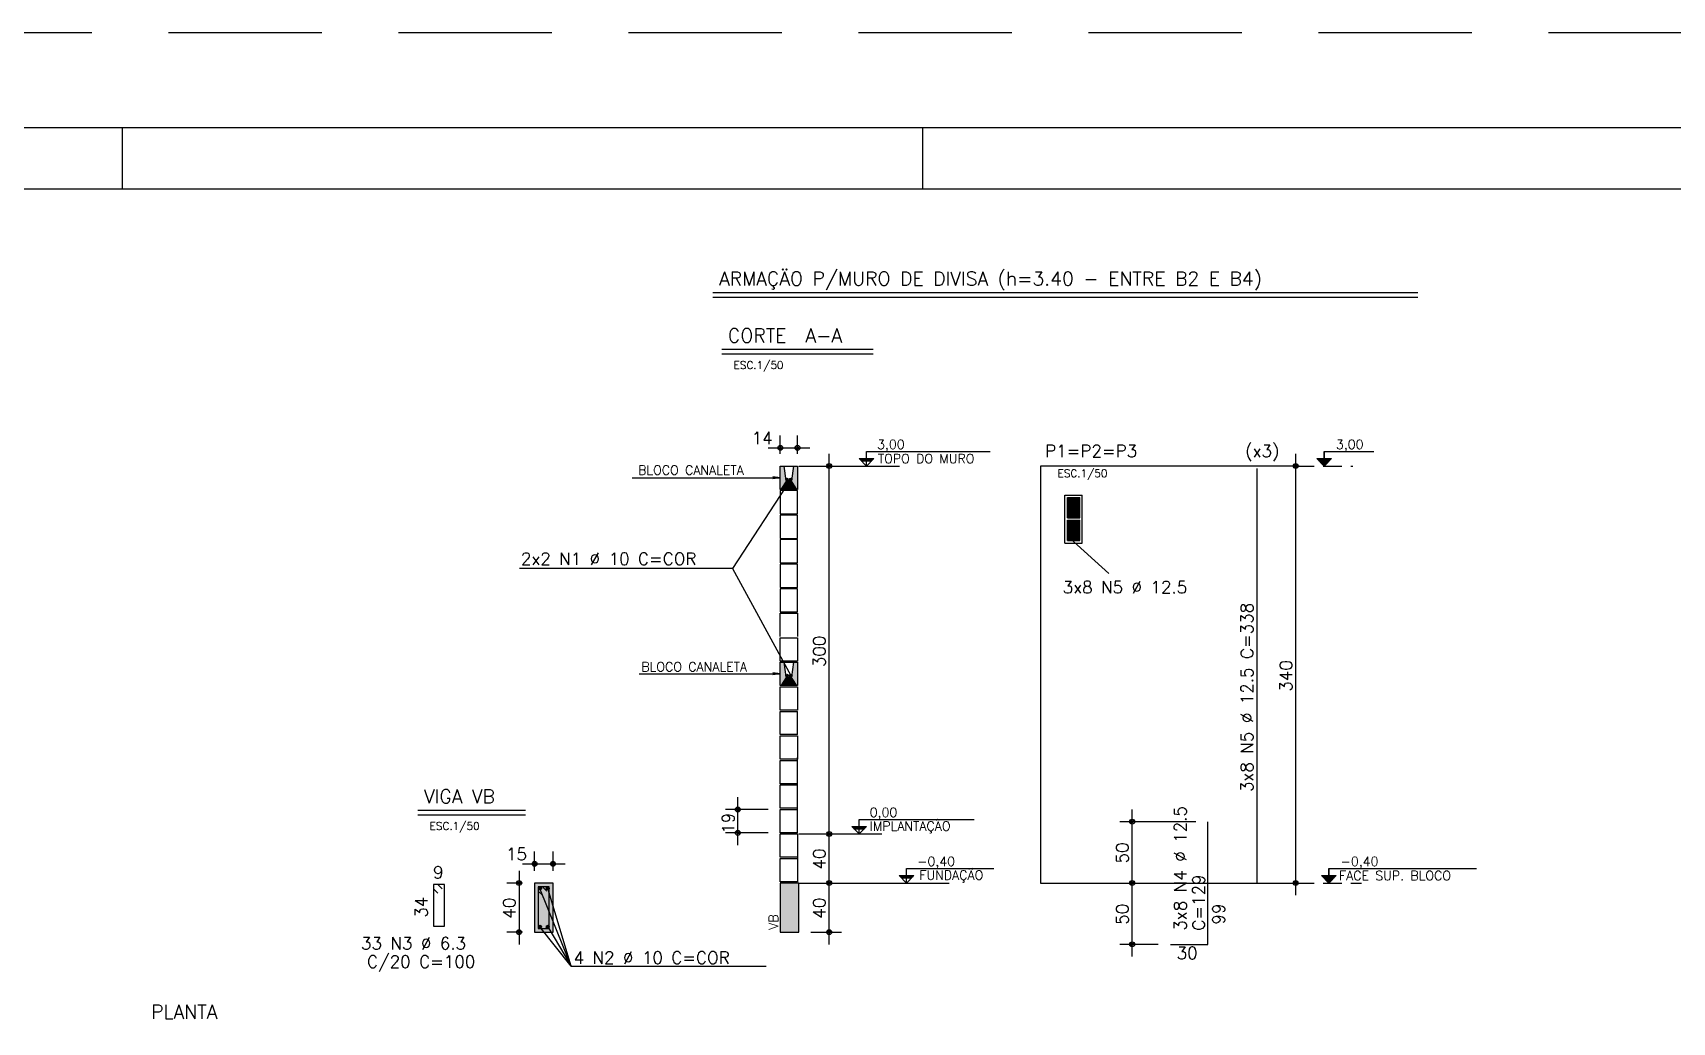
# Model space of a CAD drawing. Extents: x -1.9 to 86, y -1.2 to 61.3.
# Drawn here: x 32.59 to 59.32, y 45.17 to 61.31 of the extents above; entities that cross this region are included whole.
import ezdxf

# ---------------------------------------------------------------- set-up
doc = ezdxf.new("R2010")
doc.units = 0
doc.header["$MEASUREMENT"] = 0
doc.linetypes.add('ESTILO_TQS_0001', pattern=[0.45, 0.3, -0.15])
doc.linetypes.add('HIDDEN', pattern=[0.375, 0.25, -0.125])
doc.layers.get('0').update_dxf_attribs({"linetype": 'CONTINUOUS'})
doc.layers.get('Defpoints').update_dxf_attribs({"linetype": 'CONTINUOUS'})
for name, color, linetype in [('ARQ_FOLHA', 7, 'CONTINUOUS'), ('PENA_01', 1, 'CONTINUOUS'), ('PENA_02', 2, 'CONTINUOUS'), ('PENA_03', 3, 'CONTINUOUS'), ('PENA_05', 5, 'CONTINUOUS'), ('PENA_06', 6, 'CONTINUOUS'), ('PENA_10', 253, 'CONTINUOUS')]:
    doc.layers.add(name, color=color, linetype=linetype)
doc.styles.get("Standard").update_dxf_attribs({"font": 'ROMANS.SHX'})

# ---------------------------------------------------------------- blocks, each defined once
blk = doc.blocks.new('FOLHA A1 - 841 X 594')
at = {"layer": 'ARQ_FOLHA', "color": 1}
for p, q in [((-500.5, 584), (-500.5, 594)), ((-370, 584), (-370, 594))]:
    blk.add_line(p, q, dxfattribs=at)
for points in [[(-841, 0), (0, 0), (0, 594), (-841, 594)], [(-816, 10), (-10, 10), (-10, 584), (-816, 584)]]:
    blk.add_lwpolyline(points, close=True, dxfattribs=at)
at = {"layer": 'Defpoints', "color": 8, "linetype": 'HIDDEN', "ltscale": 100}
blk.add_lwpolyline([(-860.5, 609.5), (-860.5, -15.5), (19.5, -15.5), (19.5, 609.5)], close=True, dxfattribs=at)
blk = doc.blocks.new('*U23')
blk.add_blockref('FOLHA A1 - 841 X 594', (0, 0))

msp = doc.modelspace()

# ---------------------------------------------------------------- linework, layer by layer
at = {"layer": 'PENA_01', "linetype": 'Continuous'}
for p, q in [((43.675, 57.071), (55.169, 57.071)), ((43.82, 56.144), (46.289, 56.144)), ((44.575, 54.537), (45.255, 54.537)), ((44.775, 54.441), (44.775, 54.737)), ((45.055, 54.441), (45.055, 54.737)), ((45.571, 48.041), (45.571, 54.441)), ((53.179, 47.241), (53.179, 54.441)), ((44.946, 54.025), (43.996, 52.57)), ((45.165, 54.241), (45.771, 54.241)), ((53.238, 54.241), (49.017, 54.241)), ((49.017, 54.241), (49.017, 47.441)), ((43.996, 52.57), (40.522, 52.57)), ((43.996, 52.57), (44.946, 50.825)), ((44.084, 48.061), (44.084, 48.841)), ((38.863, 48.628), (40.623, 48.628)), ((44.575, 48.641), (43.884, 48.641)), ((45.571, 47.241), (45.571, 48.441)), ((51.548, 48.441), (50.312, 48.441)), ((50.512, 47.241), (50.512, 48.641)), ((44.575, 48.261), (43.884, 48.261)), ((45.55, 48.241), (45.771, 48.241)), ((45.597, 48.241), (45.771, 48.241)), ((40.769, 47.641), (40.769, 47.954)), ((41.069, 47.641), (41.069, 47.954)), ((40.515, 47.641), (40.515, 46.441)), ((40.569, 47.754), (41.269, 47.754)), ((45.571, 46.441), (45.571, 47.641)), ((50.512, 46.241), (50.512, 47.641)), ((40.569, 47.441), (40.315, 47.441)), ((41.366, 46.087), (40.856, 47.353)), ((41.366, 46.087), (40.984, 47.353)), ((45.275, 47.441), (45.771, 47.441)), ((45.623, 47.441), (45.771, 47.441)), ((49.017, 47.441), (53.238, 47.441)), ((49.887, 47.441), (50.712, 47.441)), ((49.887, 47.441), (50.712, 47.441)), ((40.569, 46.641), (40.315, 46.641)), ((41.366, 46.087), (40.856, 46.728)), ((40.984, 46.728), (41.366, 46.087)), ((45.275, 46.641), (45.771, 46.641)), ((50.938, 46.441), (50.312, 46.441)), ((41.366, 46.087), (44.544, 46.087))]:
    msp.add_line(p, q, dxfattribs=at)
at = {"layer": 'PENA_01', "linetype": 'ESTILO_TQS_0001'}
for p, q in [((53.179, 54.241), (54.108, 54.241)), ((53.179, 47.441), (54.25, 47.441))]:
    msp.add_line(p, q, dxfattribs=at)
at = {"layer": 'PENA_01', "linetype": 'Continuous'}
for points in [[(42.358, 54.051), (44.775, 54.051), (44.651, 54.067), (44.775, 54.051), (44.651, 54.034)], [(42.476, 50.851), (44.775, 50.851), (44.651, 50.867), (44.775, 50.851), (44.651, 50.834)]]:
    msp.add_lwpolyline(points, dxfattribs=at)
at = {"layer": 'PENA_02', "linetype": 'Continuous'}
for p, q in [((45.075, 54.241), (46.721, 54.241)), ((45.075, 48.241), (46.429, 48.241)), ((45.075, 47.441), (47.531, 47.441))]:
    msp.add_line(p, q, dxfattribs=at)
for centre, radius in [((44.775, 54.537), 0.04), ((44.775, 54.537), 0.02), ((45.055, 54.537), 0.04), ((45.055, 54.537), 0.02), ((45.571, 54.241), 0.04), ((53.179, 54.241), 0.04), ((45.571, 54.241), 0.02), ((53.179, 54.241), 0.02), ((44.084, 48.641), 0.04), ((44.084, 48.641), 0.02), ((50.512, 48.441), 0.04), ((50.512, 48.441), 0.02), ((44.084, 48.261), 0.04), ((44.084, 48.261), 0.02), ((45.571, 48.241), 0.04), ((45.571, 48.241), 0.04), ((45.571, 48.241), 0.02), ((45.571, 48.241), 0.02), ((40.769, 47.754), 0.04), ((40.769, 47.754), 0.02), ((41.069, 47.754), 0.04), ((41.069, 47.754), 0.02), ((40.515, 47.441), 0.04), ((40.515, 47.441), 0.02), ((45.571, 47.441), 0.04), ((45.571, 47.441), 0.04), ((45.571, 47.441), 0.02), ((45.571, 47.441), 0.02), ((50.512, 47.441), 0.04), ((50.512, 47.441), 0.04), ((50.512, 47.441), 0.02), ((50.512, 47.441), 0.02), ((53.179, 47.441), 0.04), ((53.179, 47.441), 0.02), ((40.515, 46.641), 0.04), ((40.515, 46.641), 0.02), ((45.571, 46.641), 0.04), ((45.571, 46.641), 0.02), ((50.512, 46.441), 0.04), ((50.512, 46.441), 0.02)]:
    msp.add_circle(centre, radius, dxfattribs=at)
at = {"layer": 'PENA_03', "linetype": 'Continuous'}
for p, q in [((43.675, 56.997), (55.169, 56.997)), ((43.82, 56.069), (46.289, 56.069)), ((46.061, 54.362), (46.181, 54.241)), ((46.061, 54.362), (46.301, 54.362)), ((46.077, 54.346), (46.285, 54.346)), ((46.096, 54.326), (46.266, 54.326)), ((46.181, 54.241), (46.181, 54.479)), ((46.181, 54.358), (46.181, 54.479)), ((46.181, 54.479), (48.195, 54.479)), ((46.181, 54.241), (46.301, 54.362)), ((53.644, 54.241), (53.524, 54.362)), ((53.524, 54.362), (53.764, 54.362)), ((53.539, 54.346), (53.748, 54.346)), ((53.558, 54.326), (53.729, 54.326)), ((53.574, 54.311), (53.713, 54.311)), ((53.59, 54.295), (53.698, 54.295)), ((53.61, 54.275), (53.677, 54.275)), ((53.644, 54.241), (53.644, 54.479)), ((53.644, 54.479), (53.644, 54.358)), ((53.644, 54.479), (54.453, 54.479)), ((53.764, 54.362), (53.644, 54.241)), ((44.775, 53.861), (44.775, 54.241)), ((44.775, 54.241), (45.055, 54.241)), ((44.775, 54.241), (44.775, 54.241)), ((44.834, 54.241), (44.866, 54.003)), ((44.866, 54.003), (44.964, 54.003)), ((44.964, 54.003), (44.997, 54.241)), ((44.965, 54.241), (44.965, 54.241)), ((45.055, 54.241), (45.055, 53.861)), ((45.055, 54.241), (45.055, 54.241)), ((53.179, 54.241), (53.179, 54.241)), ((53.629, 54.255), (53.659, 54.255)), ((45.055, 53.861), (44.775, 53.861)), ((49.417, 53.766), (49.697, 53.766)), ((49.417, 52.986), (49.417, 53.766)), ((49.697, 52.986), (49.697, 53.766)), ((49.457, 53.726), (49.657, 53.726)), ((49.457, 53.396), (49.457, 53.726)), ((49.657, 53.396), (49.657, 53.726)), ((49.457, 53.396), (49.657, 53.396)), ((49.457, 53.356), (49.657, 53.356)), ((49.457, 53.026), (49.457, 53.356)), ((49.657, 53.026), (49.657, 53.356)), ((49.417, 52.986), (49.697, 52.986)), ((49.417, 52.986), (49.697, 52.986)), ((49.457, 53.026), (49.657, 53.026)), ((49.457, 53.026), (49.657, 53.026)), ((49.499, 53.061), (50.131, 52.49)), ((44.775, 51.841), (45.055, 51.841)), ((44.775, 51.461), (44.775, 51.841)), ((45.055, 51.841), (45.055, 51.461)), ((44.775, 51.06), (44.775, 51.44)), ((44.775, 51.44), (45.055, 51.44)), ((45.055, 51.44), (45.055, 51.06)), ((45.055, 51.06), (44.775, 51.06)), ((44.775, 50.661), (44.775, 51.041)), ((44.775, 51.041), (45.055, 51.041)), ((44.834, 51.041), (44.866, 50.803)), ((44.866, 50.803), (44.964, 50.803)), ((44.964, 50.803), (44.997, 51.041)), ((45.055, 51.041), (45.055, 50.661)), ((45.055, 50.661), (44.775, 50.661)), ((44.775, 50.261), (44.775, 50.641)), ((44.775, 50.641), (45.055, 50.641)), ((45.055, 50.641), (45.055, 50.261)), ((45.055, 50.261), (44.775, 50.261)), ((44.775, 49.861), (44.775, 50.241)), ((44.775, 50.241), (45.055, 50.241)), ((45.055, 49.861), (45.055, 50.241)), ((45.055, 49.861), (44.775, 49.861)), ((44.775, 49.461), (44.775, 49.841)), ((44.775, 49.841), (45.055, 49.841)), ((45.055, 49.841), (45.055, 49.461)), ((45.055, 49.461), (44.775, 49.461)), ((45.055, 48.261), (45.055, 49.491)), ((44.775, 49.06), (44.775, 49.44)), ((44.775, 49.44), (45.055, 49.44)), ((45.055, 49.06), (44.775, 49.06)), ((44.775, 48.661), (44.775, 49.041)), ((44.775, 49.041), (45.055, 49.041)), ((45.055, 48.661), (44.775, 48.661)), ((38.863, 48.554), (40.623, 48.554)), ((44.775, 48.261), (44.775, 48.641)), ((44.775, 48.641), (45.055, 48.641)), ((44.775, 48.641), (44.775, 48.641)), ((46.061, 48.241), (46.061, 48.479)), ((46.061, 48.358), (46.061, 48.479)), ((46.061, 48.479), (47.935, 48.479)), ((51.748, 48.441), (51.748, 48.441)), ((45.055, 48.261), (44.775, 48.261)), ((44.775, 48.261), (44.775, 48.261)), ((44.775, 47.861), (44.775, 48.241)), ((44.775, 48.241), (45.055, 48.241)), ((45.055, 48.241), (45.055, 47.461)), ((45.35, 48.241), (45.35, 48.241)), ((45.397, 48.241), (45.397, 48.241)), ((45.941, 48.362), (46.061, 48.241)), ((45.941, 48.362), (46.181, 48.362)), ((45.956, 48.346), (46.165, 48.346)), ((45.976, 48.327), (46.146, 48.327)), ((46.061, 48.241), (46.181, 48.362)), ((45.055, 47.861), (44.775, 47.861)), ((44.775, 47.461), (44.775, 47.841)), ((44.775, 47.841), (45.055, 47.841)), ((46.835, 47.441), (46.835, 47.679)), ((46.835, 47.558), (46.835, 47.679)), ((46.835, 47.679), (48.256, 47.679)), ((53.721, 47.441), (53.721, 47.679)), ((53.721, 47.679), (53.721, 47.558)), ((53.721, 47.679), (56.126, 47.679)), ((41.069, 47.441), (40.769, 47.441)), ((40.769, 47.441), (40.769, 47.041)), ((40.769, 47.441), (40.769, 47.441)), ((40.769, 47.441), (40.769, 47.441)), ((41.069, 46.641), (41.069, 47.441)), ((41.069, 47.441), (41.069, 47.441)), ((45.055, 47.461), (44.775, 47.461)), ((45.075, 47.441), (44.775, 47.441)), ((44.775, 47.441), (44.775, 46.641)), ((45.075, 46.641), (45.075, 47.441)), ((45.075, 47.441), (45.075, 47.441)), ((45.423, 47.441), (45.423, 47.441)), ((46.715, 47.562), (46.835, 47.441)), ((46.715, 47.562), (46.955, 47.562)), ((46.731, 47.546), (46.939, 47.546)), ((46.75, 47.526), (46.92, 47.526)), ((46.835, 47.441), (46.955, 47.562)), ((49.687, 47.441), (49.687, 47.441)), ((49.687, 47.441), (49.687, 47.441)), ((53.179, 47.441), (53.179, 47.441)), ((53.721, 47.441), (53.601, 47.562)), ((53.601, 47.562), (53.841, 47.562)), ((53.617, 47.546), (53.825, 47.546)), ((53.636, 47.526), (53.806, 47.526)), ((53.652, 47.51), (53.79, 47.51)), ((53.667, 47.495), (53.775, 47.495)), ((53.687, 47.475), (53.755, 47.475)), ((53.703, 47.459), (53.74, 47.459)), ((53.841, 47.562), (53.721, 47.441)), ((40.769, 47.041), (40.769, 46.641)), ((44.775, 46.801), (44.775, 46.801)), ((40.769, 46.641), (41.069, 46.641)), ((40.769, 46.641), (40.769, 46.641)), ((44.775, 46.641), (45.075, 46.641)), ((45.075, 46.641), (45.075, 46.641)), ((51.138, 46.441), (51.138, 46.441))]:
    msp.add_line(p, q, dxfattribs=at)
for points in [[(45.055, 53.461), (45.055, 53.841), (44.775, 53.841), (44.775, 53.461), (45.055, 53.461)], [(45.055, 53.061), (45.055, 53.441), (44.775, 53.441), (44.775, 53.061), (45.055, 53.061)], [(45.055, 52.661), (45.055, 53.041), (44.775, 53.041), (44.775, 52.661), (45.055, 52.661)], [(45.055, 52.261), (45.055, 52.641), (44.775, 52.641), (44.775, 52.261), (45.055, 52.261)], [(45.055, 51.861), (45.055, 52.241), (44.775, 52.241), (44.775, 51.861), (45.055, 51.861)]]:
    msp.add_lwpolyline(points, dxfattribs=at)
for centre, radius in [((44.884, 54.025), 0.02), ((44.946, 54.024), 0.02), ((49.492, 53.691), 0.025), ((49.622, 53.691), 0.025), ((49.492, 53.431), 0.025), ((49.492, 53.321), 0.025), ((49.622, 53.431), 0.025), ((49.622, 53.321), 0.025), ((49.492, 53.061), 0.025), ((49.622, 53.061), 0.025), ((44.884, 50.825), 0.02), ((44.946, 50.824), 0.02), ((40.856, 47.353), 0.025), ((40.984, 47.353), 0.025), ((40.856, 46.728), 0.025), ((40.984, 46.728), 0.025)]:
    msp.add_circle(centre, radius, dxfattribs=at)
for points in [[(44.904, 54.025), (44.874, 54.042), (44.866, 54.032)], [(44.904, 54.025), (44.866, 54.032), (44.866, 54.018)], [(44.904, 54.025), (44.866, 54.018), (44.874, 54.008)], [(44.904, 54.025), (44.888, 54.045), (44.874, 54.042)], [(44.904, 54.025), (44.874, 54.008), (44.888, 54.005)], [(44.904, 54.025), (44.9, 54.038), (44.888, 54.045)], [(44.904, 54.025), (44.888, 54.005), (44.9, 54.012)], [(44.904, 54.025), (44.9, 54.012), (44.904, 54.025)], [(44.966, 54.024), (44.936, 54.042), (44.927, 54.031)], [(44.966, 54.024), (44.927, 54.031), (44.927, 54.017)], [(44.966, 54.024), (44.927, 54.017), (44.936, 54.007)], [(44.966, 54.024), (44.949, 54.044), (44.936, 54.042)], [(44.966, 54.024), (44.936, 54.007), (44.949, 54.005)], [(44.966, 54.024), (44.961, 54.037), (44.949, 54.044)], [(44.966, 54.024), (44.949, 54.005), (44.961, 54.011)], [(44.966, 54.024), (44.961, 54.011), (44.966, 54.024)], [(49.517, 53.691), (49.479, 53.712), (49.468, 53.699)], [(49.517, 53.691), (49.468, 53.699), (49.468, 53.682)], [(49.517, 53.691), (49.468, 53.682), (49.479, 53.669)], [(49.517, 53.691), (49.496, 53.715), (49.479, 53.712)], [(49.517, 53.691), (49.479, 53.669), (49.496, 53.666)], [(49.517, 53.691), (49.511, 53.707), (49.496, 53.715)], [(49.517, 53.691), (49.496, 53.666), (49.511, 53.675)], [(49.517, 53.691), (49.511, 53.675), (49.517, 53.691)], [(49.647, 53.691), (49.609, 53.712), (49.598, 53.699)], [(49.647, 53.691), (49.598, 53.699), (49.598, 53.682)], [(49.647, 53.691), (49.598, 53.682), (49.609, 53.669)], [(49.647, 53.691), (49.626, 53.715), (49.609, 53.712)], [(49.647, 53.691), (49.609, 53.669), (49.626, 53.666)], [(49.647, 53.691), (49.641, 53.707), (49.626, 53.715)], [(49.647, 53.691), (49.626, 53.666), (49.641, 53.675)], [(49.647, 53.691), (49.641, 53.675), (49.647, 53.691)], [(49.517, 53.431), (49.479, 53.452), (49.468, 53.439)], [(49.517, 53.431), (49.468, 53.439), (49.468, 53.422)], [(49.517, 53.431), (49.468, 53.422), (49.479, 53.409)], [(49.517, 53.321), (49.479, 53.342), (49.468, 53.329)], [(49.517, 53.321), (49.468, 53.329), (49.468, 53.312)], [(49.517, 53.321), (49.468, 53.312), (49.479, 53.299)], [(49.517, 53.431), (49.496, 53.455), (49.479, 53.452)], [(49.517, 53.431), (49.479, 53.409), (49.496, 53.406)], [(49.517, 53.321), (49.496, 53.345), (49.479, 53.342)], [(49.517, 53.321), (49.479, 53.299), (49.496, 53.296)], [(49.517, 53.431), (49.511, 53.447), (49.496, 53.455)], [(49.517, 53.431), (49.496, 53.406), (49.511, 53.415)], [(49.517, 53.321), (49.511, 53.337), (49.496, 53.345)], [(49.517, 53.321), (49.496, 53.296), (49.511, 53.305)], [(49.517, 53.431), (49.511, 53.415), (49.517, 53.431)], [(49.517, 53.321), (49.511, 53.305), (49.517, 53.321)], [(49.647, 53.431), (49.609, 53.452), (49.598, 53.439)], [(49.647, 53.431), (49.598, 53.439), (49.598, 53.422)], [(49.647, 53.431), (49.598, 53.422), (49.609, 53.409)], [(49.647, 53.321), (49.609, 53.342), (49.598, 53.329)], [(49.647, 53.321), (49.598, 53.329), (49.598, 53.312)], [(49.647, 53.321), (49.598, 53.312), (49.609, 53.299)], [(49.647, 53.431), (49.626, 53.455), (49.609, 53.452)], [(49.647, 53.431), (49.609, 53.409), (49.626, 53.406)], [(49.647, 53.321), (49.626, 53.345), (49.609, 53.342)], [(49.647, 53.321), (49.609, 53.299), (49.626, 53.296)], [(49.647, 53.431), (49.641, 53.447), (49.626, 53.455)], [(49.647, 53.431), (49.626, 53.406), (49.641, 53.415)], [(49.647, 53.321), (49.641, 53.337), (49.626, 53.345)], [(49.647, 53.321), (49.626, 53.296), (49.641, 53.305)], [(49.647, 53.431), (49.641, 53.415), (49.647, 53.431)], [(49.647, 53.321), (49.641, 53.305), (49.647, 53.321)], [(49.517, 53.061), (49.479, 53.082), (49.468, 53.069)], [(49.517, 53.061), (49.468, 53.069), (49.468, 53.052)], [(49.517, 53.061), (49.468, 53.052), (49.479, 53.039)], [(49.517, 53.061), (49.496, 53.085), (49.479, 53.082)], [(49.517, 53.061), (49.479, 53.039), (49.496, 53.036)], [(49.517, 53.061), (49.511, 53.077), (49.496, 53.085)], [(49.517, 53.061), (49.496, 53.036), (49.511, 53.045)], [(49.517, 53.061), (49.511, 53.045), (49.517, 53.061)], [(49.647, 53.061), (49.609, 53.082), (49.598, 53.069)], [(49.647, 53.061), (49.598, 53.069), (49.598, 53.052)], [(49.647, 53.061), (49.598, 53.052), (49.609, 53.039)], [(49.647, 53.061), (49.626, 53.085), (49.609, 53.082)], [(49.647, 53.061), (49.609, 53.039), (49.626, 53.036)], [(49.647, 53.061), (49.641, 53.077), (49.626, 53.085)], [(49.647, 53.061), (49.626, 53.036), (49.641, 53.045)], [(49.647, 53.061), (49.641, 53.045), (49.647, 53.061)], [(44.904, 50.825), (44.874, 50.842), (44.866, 50.832)], [(44.904, 50.825), (44.866, 50.832), (44.866, 50.818)], [(44.904, 50.825), (44.866, 50.818), (44.874, 50.808)], [(44.904, 50.825), (44.888, 50.845), (44.874, 50.842)], [(44.904, 50.825), (44.874, 50.808), (44.888, 50.805)], [(44.904, 50.825), (44.9, 50.838), (44.888, 50.845)], [(44.904, 50.825), (44.888, 50.805), (44.9, 50.812)], [(44.904, 50.825), (44.9, 50.812), (44.904, 50.825)], [(44.966, 50.824), (44.936, 50.842), (44.927, 50.831)], [(44.966, 50.824), (44.927, 50.831), (44.927, 50.817)], [(44.966, 50.824), (44.927, 50.817), (44.936, 50.807)], [(44.966, 50.824), (44.949, 50.844), (44.936, 50.842)], [(44.966, 50.824), (44.936, 50.807), (44.949, 50.805)], [(44.966, 50.824), (44.961, 50.837), (44.949, 50.844)], [(44.966, 50.824), (44.949, 50.805), (44.961, 50.811)], [(44.966, 50.824), (44.961, 50.811), (44.966, 50.824)], [(40.881, 47.353), (40.843, 47.375), (40.832, 47.362)], [(40.881, 47.353), (40.832, 47.362), (40.832, 47.345)], [(40.881, 47.353), (40.832, 47.345), (40.843, 47.332)], [(40.881, 47.353), (40.86, 47.378), (40.843, 47.375)], [(40.881, 47.353), (40.843, 47.332), (40.86, 47.329)], [(40.881, 47.353), (40.875, 47.369), (40.86, 47.378)], [(40.881, 47.353), (40.86, 47.329), (40.875, 47.337)], [(40.881, 47.353), (40.875, 47.337), (40.881, 47.353)], [(41.009, 47.353), (40.971, 47.375), (40.96, 47.362)], [(41.009, 47.353), (40.96, 47.362), (40.96, 47.345)], [(41.009, 47.353), (40.96, 47.345), (40.971, 47.332)], [(41.009, 47.353), (40.988, 47.378), (40.971, 47.375)], [(41.009, 47.353), (40.971, 47.332), (40.988, 47.329)], [(41.009, 47.353), (41.003, 47.369), (40.988, 47.378)], [(41.009, 47.353), (40.988, 47.329), (41.003, 47.337)], [(41.009, 47.353), (41.003, 47.337), (41.009, 47.353)], [(40.881, 46.728), (40.843, 46.749), (40.832, 46.736)], [(40.881, 46.728), (40.832, 46.736), (40.832, 46.719)], [(40.881, 46.728), (40.832, 46.719), (40.843, 46.706)], [(40.881, 46.728), (40.86, 46.752), (40.843, 46.749)], [(40.881, 46.728), (40.843, 46.706), (40.86, 46.703)], [(40.881, 46.728), (40.875, 46.744), (40.86, 46.752)], [(40.881, 46.728), (40.86, 46.703), (40.875, 46.712)], [(40.881, 46.728), (40.875, 46.712), (40.881, 46.728)], [(41.009, 46.728), (40.971, 46.749), (40.96, 46.736)], [(41.009, 46.728), (40.96, 46.736), (40.96, 46.719)], [(41.009, 46.728), (40.96, 46.719), (40.971, 46.706)], [(41.009, 46.728), (40.988, 46.752), (40.971, 46.749)], [(41.009, 46.728), (40.971, 46.706), (40.988, 46.703)], [(41.009, 46.728), (41.003, 46.744), (40.988, 46.752)], [(41.009, 46.728), (40.988, 46.703), (41.003, 46.712)], [(41.009, 46.728), (41.003, 46.712), (41.009, 46.728)]]:
    msp.add_solid(points, dxfattribs=at)
at = {"layer": 'PENA_05', "linetype": 'Continuous'}
for p, q in [((52.553, 47.441), (52.553, 54.2)), ((51.748, 46.441), (51.748, 48.441)), ((39.192, 47.416), (39.122, 47.416)), ((39.122, 47.416), (39.122, 46.736)), ((39.302, 47.416), (39.122, 47.416)), ((39.122, 47.416), (39.122, 47.346)), ((39.122, 47.346), (39.192, 47.276)), ((39.262, 47.346), (39.192, 47.416)), ((39.302, 46.736), (39.302, 47.416)), ((40.899, 47.381), (40.829, 47.381)), ((40.829, 47.381), (40.829, 46.701)), ((41.009, 47.381), (40.829, 47.381)), ((40.829, 47.381), (40.829, 47.311)), ((40.969, 47.311), (40.899, 47.381)), ((41.009, 46.701), (41.009, 47.381)), ((40.829, 47.311), (40.899, 47.241)), ((39.122, 46.736), (39.302, 46.736)), ((40.829, 46.701), (41.009, 46.701)), ((51.138, 46.441), (51.748, 46.441))]:
    msp.add_line(p, q, dxfattribs=at)
at = {"layer": 'PENA_10', "linetype": 'Continuous'}
for points in [[(44.775, 53.861), (44.775, 54.241), (44.834, 54.241)], [(44.775, 53.861), (44.834, 54.241), (44.866, 54.003)], [(45.055, 53.861), (44.775, 53.861), (44.866, 54.003)], [(45.055, 53.861), (44.866, 54.003), (44.964, 54.003)], [(45.055, 53.861), (44.964, 54.003), (44.997, 54.241)], [(45.055, 53.861), (44.997, 54.241), (45.055, 54.241)], [(49.457, 53.396), (49.457, 53.726), (49.657, 53.726)], [(49.457, 53.396), (49.657, 53.726), (49.657, 53.396)], [(49.457, 53.396), (49.657, 53.396), (49.457, 53.396)], [(49.457, 53.026), (49.457, 53.356), (49.657, 53.356)], [(49.457, 53.026), (49.657, 53.356), (49.657, 53.026)], [(49.457, 53.026), (49.657, 53.026), (49.457, 53.026)], [(44.775, 50.661), (44.775, 51.041), (44.834, 51.041)], [(44.775, 50.661), (44.834, 51.041), (44.866, 50.803)], [(45.055, 50.661), (44.775, 50.661), (44.866, 50.803)], [(45.055, 50.661), (44.866, 50.803), (44.964, 50.803)], [(45.055, 50.661), (44.964, 50.803), (44.997, 51.041)], [(45.055, 50.661), (44.997, 51.041), (45.055, 51.041)], [(40.769, 47.441), (40.769, 47.041), (40.769, 46.641)], [(40.769, 47.441), (40.769, 46.641), (41.069, 46.641)], [(40.769, 47.441), (41.069, 46.641), (41.069, 47.441)], [(40.769, 47.441), (41.069, 47.441), (40.769, 47.441)], [(44.775, 47.441), (44.775, 47.041), (44.775, 46.641)], [(44.775, 47.441), (44.775, 46.641), (45.075, 46.641)], [(44.775, 47.441), (45.075, 46.641), (45.075, 47.441)], [(44.775, 47.441), (45.075, 47.441), (44.775, 47.441)]]:
    msp.add_solid(points, dxfattribs=at)

# ---------------------------------------------------------------- block references
at = {"xscale": 0.09999999999999938, "yscale": 0.09999999999999938, "zscale": 0.09999999999999938}
msp.add_blockref('*U23', (84.1, 0.356), dxfattribs=at)

# ---------------------------------------------------------------- texts
at = {"layer": 'PENA_01', "linetype": 'Continuous'}
for s, height, p in [('(x3)', 0.2, (52.355, 54.388)), ('BLOCO CANALETA', 0.15, (42.457, 54.099)), ('BLOCO CANALETA', 0.15, (42.51, 50.893))]:
    msp.add_text(s, height=height, dxfattribs=at).set_placement(p)
msp.add_text('VB', height=0.15, rotation=90, dxfattribs=at).set_placement((44.738, 46.68))
at = {"layer": 'PENA_03', "linetype": 'Continuous'}
for s, height, p in [('ESC.1/50', 0.125, (44.014, 55.824)), ('14', 0.2, (44.308, 54.597)), ('3,00', 0.15, (46.353, 54.518)), ('3,00', 0.15, (53.835, 54.518)), ('TOPO DO MURO', 0.15, (46.366, 54.287)), ('ESC.1/50', 0.125, (49.296, 54.06)), ('2x2 N1 %%c 10 C=COR', 0.2, (40.544, 52.628)), ('3x8 N5 %%c 12.5', 0.2, (49.379, 52.166)), ('0,00', 0.15, (46.233, 48.518)), ('ESC.1/50', 0.125, (39.058, 48.309)), ('IMPLANTAÇÃO', 0.15, (46.233, 48.295)), ('15', 0.2, (40.302, 47.814)), ('-0,40', 0.15, (47.007, 47.718)), ('-0,40', 0.15, (53.912, 47.718)), ('9', 0.2, (39.112, 47.516)), ('FUNDAÇÃO', 0.15, (47.043, 47.495)), ('FACE SUP. BLOCO', 0.15, (53.886, 47.488)), ('33 N3 %%c 6.3', 0.2, (37.937, 46.359)), ('C/20 C=100', 0.2, (38.037, 46.059)), ('4 N2 %%c 10 C=COR', 0.2, (41.404, 46.124)), ('30', 0.2, (51.238, 46.202))]:
    msp.add_text(s, height=height, dxfattribs=at).set_placement(p)
for s, p in [('3x8 N5 %%c 12.5 C=338', (52.484, 48.925)), ('300', (45.511, 50.961)), ('340', (53.119, 50.561)), ('3x8 N4 %%c 12.5', (51.397, 46.665)), ('19', (44.025, 48.245)), ('40', (45.511, 47.661)), ('50', (50.452, 47.761)), ('C=129', (51.697, 46.665)), ('34', (39.022, 46.876)), ('40', (40.455, 46.861)), ('40', (45.511, 46.861)), ('50', (50.452, 46.761)), ('99', (52.022, 46.764))]:
    msp.add_text(s, height=0.2, rotation=90, dxfattribs=at).set_placement(p)
at = {"layer": 'PENA_05', "linetype": 'Continuous'}
for s, height, p in [('CORTE  A-A', 0.225, (43.921, 56.257)), ('P1=P2=P3', 0.2, (49.094, 54.388)), ('VIGA VB', 0.225, (38.965, 48.742))]:
    msp.add_text(s, height=height, dxfattribs=at).set_placement(p)
at = {"layer": 'PENA_06', "linetype": 'Continuous'}
for s, p in [('ARMAÇÄO P/MURO DE DIVISA (h=3.40 - ENTRE B2 E B4)', (43.776, 57.185)), ('PLANTA', (34.516, 45.229))]:
    msp.add_text(s, height=0.225, dxfattribs=at).set_placement(p)

doc.saveas('drawing.dxf')
